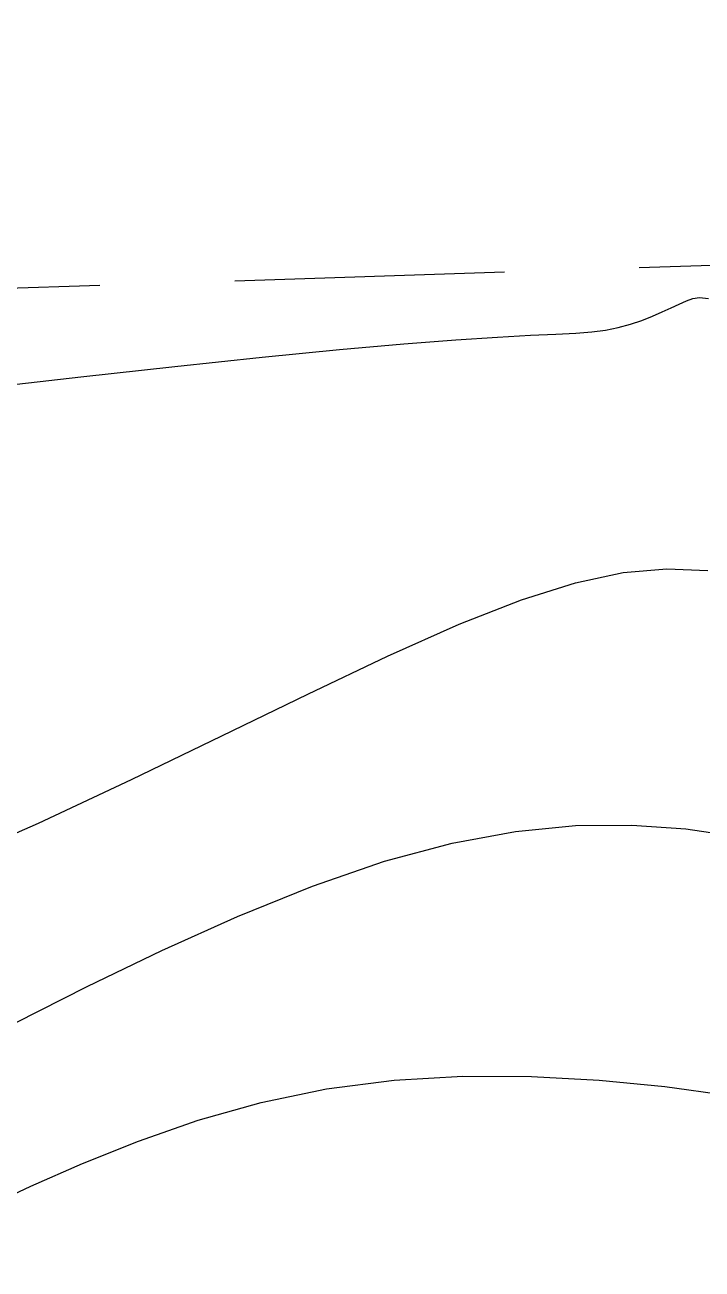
# Model space of a CAD drawing. Extents: x 524954 to 526204, y 9523489 to 9524010.
# Drawn here: x 525900.13 to 525908.09, y 9523807.52 to 9523822.15 of the extents above; entities that cross this region are included whole.
import ezdxf

# ---------------------------------------------------------------- set-up
doc = ezdxf.new("R2010")
doc.units = 0
doc.linetypes.add('CACHE2', pattern=[4.7625, 3.175, -1.5875])
for name, color, linetype in [('Borde_Piste', 7, 'CACHE2'), ('CN_01_00', 3, 'Continuous'), ('CN_02_00', 4, 'Continuous'), ('CN_10_00', 1, 'Continuous')]:
    doc.layers.add(name, color=color, linetype=linetype)

msp = doc.modelspace()

# ---------------------------------------------------------------- linework, layer by layer
at = {"layer": 'Borde_Piste', "elevation": 303.68, "flags": 128}
msp.add_lwpolyline([(525911.534, 9523825.579), (525908.203, 9523819.322), (525896.248, 9523818.929)], dxfattribs=at)
at = {"layer": 'CN_01_00', "flags": 128}
for points, elevation in [([(525890.91, 9523811.106), (525891.694, 9523811.004), (525892.498, 9523810.936), (525893.329, 9523810.912), (525894.193, 9523810.945), (525895.096, 9523811.044), (525896.044, 9523811.221), (525897.043, 9523811.486), (525898.096, 9523811.845), (525899.184, 9523812.278), (525900.286, 9523812.763), (525901.38, 9523813.274), (525902.444, 9523813.788), (525903.456, 9523814.28), (525904.394, 9523814.727), (525905.236, 9523815.103), (525905.968, 9523815.39), (525906.604, 9523815.59), (525907.167, 9523815.709), (525907.678, 9523815.754), (525908.16, 9523815.732)], 301), ([(525897.89, 9523807.501), (525898.113, 9523807.568), (525898.392, 9523807.666), (525898.737, 9523807.808), (525899.155, 9523808), (525899.643, 9523808.232), (525900.194, 9523808.49), (525900.802, 9523808.758), (525901.461, 9523809.022), (525902.164, 9523809.266), (525902.904, 9523809.476), (525903.676, 9523809.638), (525904.471, 9523809.739), (525905.279, 9523809.785), (525906.087, 9523809.782), (525906.884, 9523809.738), (525907.655, 9523809.663), (525908.39, 9523809.562)], 299)]:
    msp.add_lwpolyline(points, dxfattribs=dict(at, elevation=elevation))
at = {"layer": 'CN_02_00', "elevation": 302, "flags": 128}
msp.add_lwpolyline([(525899.649, 9523817.883), (525900.785, 9523818.012), (525901.889, 9523818.134), (525902.918, 9523818.243), (525903.827, 9523818.334), (525904.585, 9523818.401), (525905.198, 9523818.448), (525905.688, 9523818.48), (525906.073, 9523818.501), (525906.373, 9523818.514), (525906.608, 9523818.526), (525906.796, 9523818.54), (525906.957, 9523818.56), (525907.108, 9523818.591), (525907.25, 9523818.63), (525907.385, 9523818.676), (525907.51, 9523818.725), (525907.625, 9523818.775), (525907.731, 9523818.823), (525907.826, 9523818.867), (525907.909, 9523818.904), (525907.984, 9523818.931), (525908.065, 9523818.943), (525908.168, 9523818.933)], dxfattribs=at)
at = {"layer": 'CN_10_00', "elevation": 300, "flags": 128}
msp.add_lwpolyline([(525900.016, 9523810.412), (525900.859, 9523810.84), (525901.738, 9523811.265), (525902.628, 9523811.665), (525903.509, 9523812.022), (525904.356, 9523812.314), (525905.153, 9523812.527), (525905.9, 9523812.663), (525906.603, 9523812.732), (525907.268, 9523812.739), (525907.902, 9523812.695), (525908.511, 9523812.605)], dxfattribs=at)

doc.saveas('drawing.dxf')
